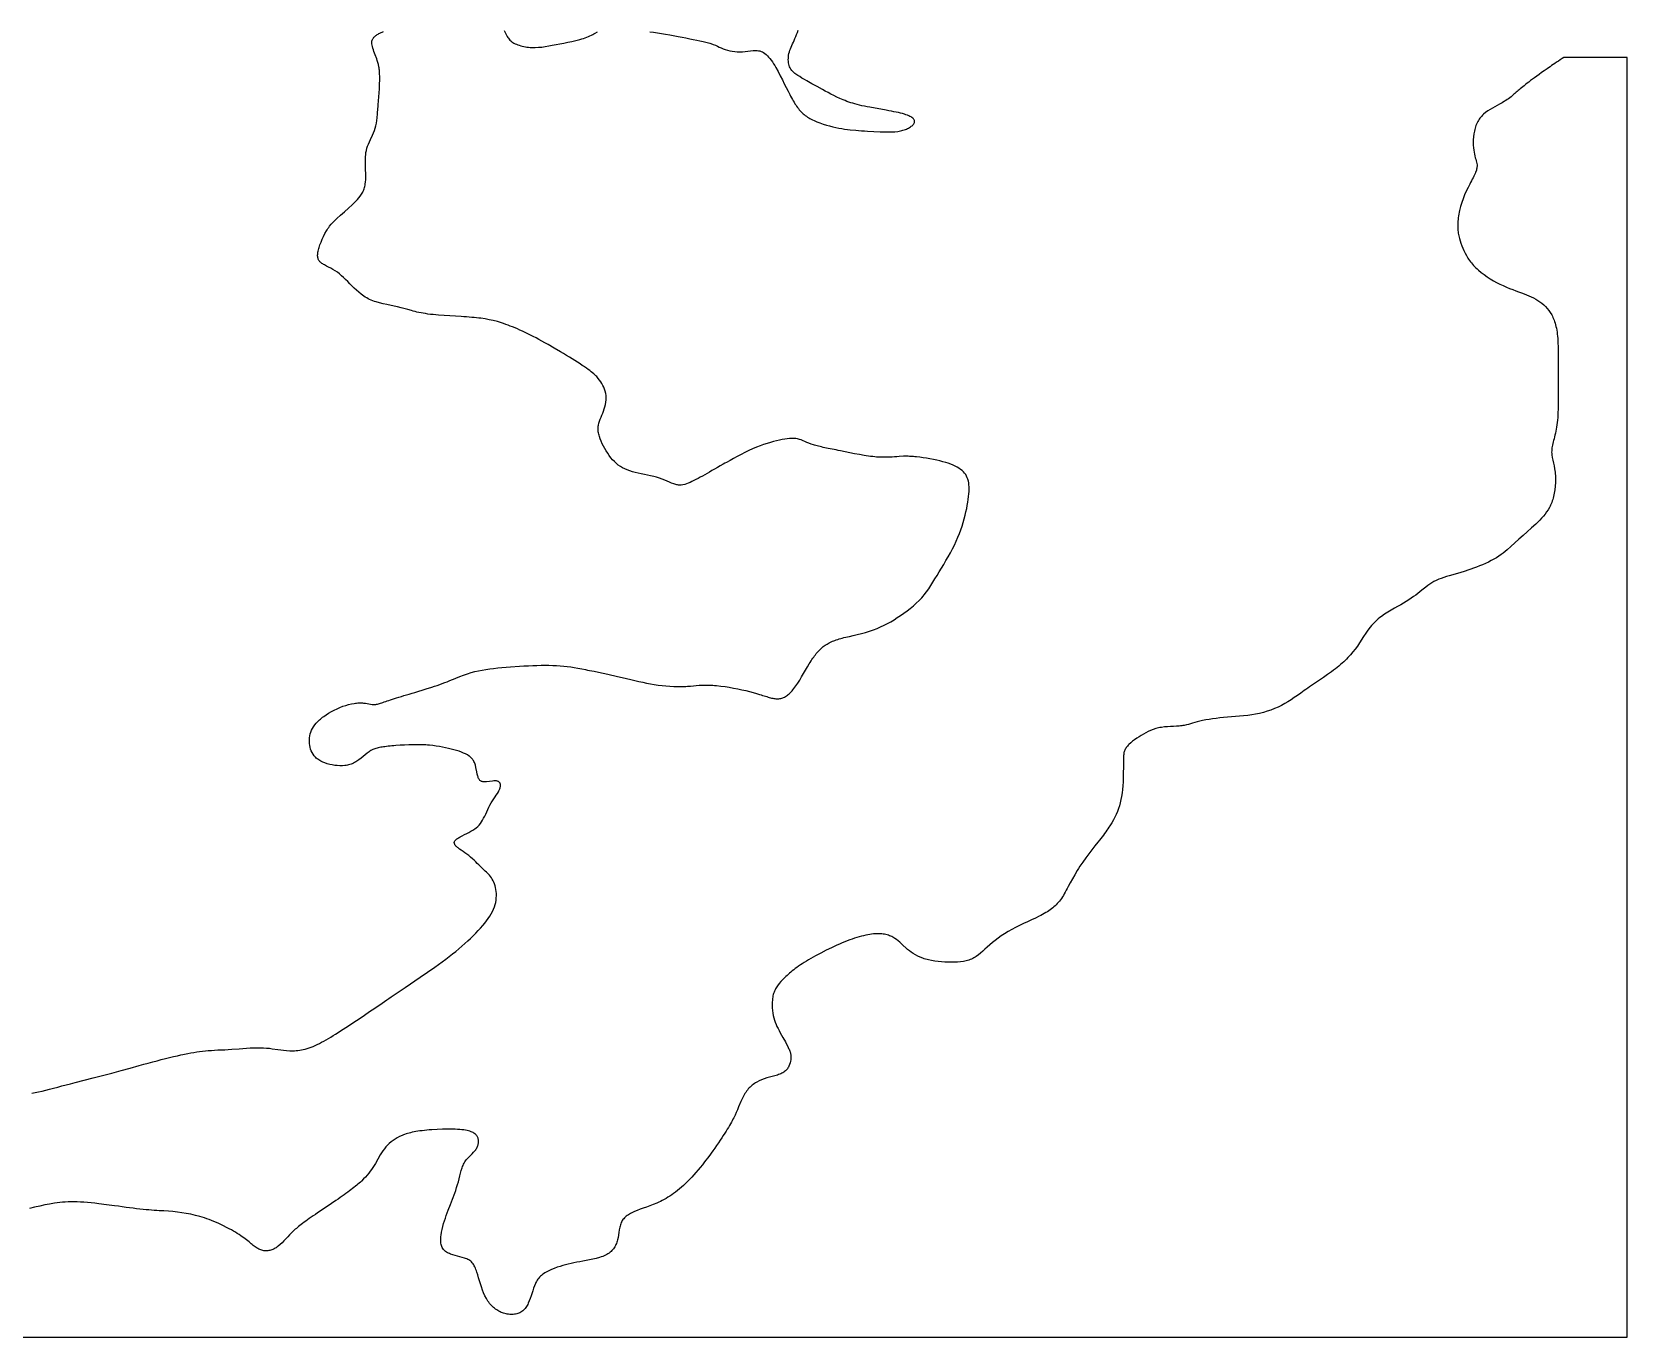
# Model space of a CAD drawing. Header units: millimetres. Extents: x -4884 to 7862, y -955 to 9716.
# Drawn here: x 1489 to 7862, y -955 to 4260 of the extents above; entities that cross this region are included whole.
import ezdxf

# ---------------------------------------------------------------- set-up
doc = ezdxf.new("R2010")
doc.units = ezdxf.units.MM
doc.layers.add('164', color=7, linetype='Continuous')

msp = doc.modelspace()

# ---------------------------------------------------------------- linework, layer by layer
at = {"layer": '164', "elevation": 164}
for points in [[(1489, 19.5), (1502.5, 21.9), (1516.3, 24.8), (1530.6, 28.1), (1545.2, 31.8), (1560.4, 35.7), (1576.1, 39.8), (1592.4, 44.1), (1609.1, 48.5), (1626.3, 53), (1643.8, 57.5), (1661.7, 62.2), (1698, 71.6), (1734.7, 81), (1808.5, 100.1), (1845.5, 110), (1882.3, 120.1), (1918.6, 130.2), (1936.6, 135.1), (1954.4, 140), (1972, 144.8), (1989.4, 149.4), (2006.4, 153.8), (2023.2, 158), (2039.4, 161.9), (2055.2, 165.7), (2070.5, 169.2), (2085, 172.4), (2092.1, 174), (2098.9, 175.4), (2105.5, 176.8), (2112, 178.1), (2124.4, 180.5), (2136.4, 182.7), (2148, 184.6), (2159.4, 186.2), (2170.8, 187.7), (2182.4, 188.9), (2194.3, 189.9), (2206.7, 190.8), (2219.5, 191.5), (2232.6, 192.2), (2246.2, 192.8), (2260, 193.5), (2274.1, 194.2), (2288.5, 195), (2317.8, 197.1), (2347.1, 199.3), (2361.5, 200.3), (2375.6, 201), (2389.2, 201.4), (2402.4, 201.5), (2414.9, 201), (2426.9, 200.1), (2438.5, 198.9), (2449.8, 197.5), (2472.1, 194.2), (2483.4, 192.7), (2495, 191.2), (2506.9, 190.1), (2519.3, 189.3), (2525.6, 189.2), (2532.1, 189.2), (2538.7, 189.4), (2545.4, 189.8), (2552.3, 190.5), (2559.3, 191.4), (2566.4, 192.6), (2573.7, 194.1), (2581.2, 195.9), (2588.8, 198.1), (2596.6, 200.6), (2604.5, 203.5), (2612.7, 206.8), (2621, 210.4), (2629.4, 214.3), (2638.1, 218.6), (2646.8, 223.1), (2655.8, 228), (2664.9, 233.1), (2674.2, 238.5), (2683.6, 244.1), (2693.2, 249.9), (2702.9, 256), (2712.8, 262.2), (2722.9, 268.6), (2733.1, 275.2), (2753.8, 288.8), (2775, 302.8), (2796.3, 317.1), (2817.6, 331.4), (2838.6, 345.7), (2859.1, 359.7), (2869.1, 366.5), (2878.9, 373.2), (2888.5, 379.7), (2897.8, 386.1), (2906.8, 392.3), (2915.7, 398.3), (2924.3, 404.2), (2932.7, 409.9), (2949.1, 421), (2964.8, 431.7), (2980.2, 442.1), (3040.3, 482.8), (3070.3, 503.2), (3099.8, 523.8), (3114.4, 534.1), (3128.6, 544.5), (3142.6, 554.9), (3156.3, 565.3), (3169.6, 575.8), (3182.6, 586.3), (3195.3, 596.7), (3207.6, 607.2), (3219.5, 617.6), (3231.1, 628), (3242.2, 638.3), (3252.9, 648.6), (3263.1, 658.9), (3272.8, 669), (3282, 679), (3290.6, 689), (3298.7, 698.8), (3306.1, 708.4), (3312.9, 718), (3319.1, 727.4), (3324.7, 736.7), (3329.5, 745.9), (3333.8, 755), (3337.3, 764.1), (3340.2, 773.1), (3342.4, 782.1), (3343.9, 791), (3344.8, 799.8), (3345.2, 808.4), (3345, 816.9), (3344.4, 825.2), (3343.3, 833.2), (3341.7, 840.9), (3339.8, 848.4), (3337.5, 855.5), (3334.9, 862.3), (3332, 868.7), (3328.8, 874.7), (3325.4, 880.3), (3321.8, 885.5), (3318, 890.2), (3314, 894.6), (3309.8, 898.8), (3305.4, 902.9), (3300.8, 907), (3296, 911.2), (3291, 915.8), (3285.8, 920.7), (3280.4, 926.1), (3274.7, 931.9), (3268.8, 937.9), (3262.6, 944.1), (3256.1, 950.4), (3249.3, 956.6), (3242.3, 962.8), (3234.9, 968.7), (3227.3, 974.4), (3219.7, 979.8), (3212.1, 985), (3205, 990), (3198.3, 994.8), (3192.2, 999.4), (3189.5, 1001.6), (3187, 1003.8), (3184.8, 1005.9), (3182.8, 1008), (3181.1, 1010), (3179.7, 1012.1), (3178.5, 1014.1), (3177.7, 1016), (3177.2, 1018), (3177, 1019.9), (3177.1, 1021.9), (3177.5, 1023.8), (3178.3, 1025.7), (3179.4, 1027.7), (3180.8, 1029.6), (3182.7, 1031.6), (3184.9, 1033.6), (3187.4, 1035.6), (3190.4, 1037.6), (3193.6, 1039.7), (3197.1, 1041.8), (3200.9, 1043.9), (3209, 1048.2), (3217.7, 1052.6), (3226.5, 1057), (3235.3, 1061.5), (3243.7, 1066), (3251.4, 1070.6), (3258.5, 1075.3), (3264.9, 1080.2), (3270.7, 1085.3), (3276.1, 1090.8), (3281, 1096.7), (3285.7, 1103.2), (3290, 1110.3), (3294.3, 1118), (3298.4, 1126.3), (3302.4, 1134.9), (3306.5, 1143.8), (3315, 1161.9), (3319.5, 1170.8), (3324.4, 1179.4), (3329.5, 1187.7), (3334.6, 1195.6), (3339.8, 1203.1), (3344.7, 1210.4), (3349.2, 1217.3), (3353.2, 1223.9), (3355, 1227.1), (3356.6, 1230.2), (3357.9, 1233.2), (3359.1, 1236.2), (3360, 1239.1), (3360.7, 1241.8), (3361.2, 1244.5), (3361.5, 1247.1), (3361.6, 1249.5), (3361.5, 1251.9), (3361.2, 1254), (3360.7, 1256.1), (3360, 1258), (3359.1, 1259.7), (3358, 1261.2), (3356.7, 1262.6), (3355.3, 1263.8), (3353.6, 1264.8), (3351.8, 1265.6), (3349.8, 1266.2), (3347.7, 1266.7), (3345.4, 1267), (3340.5, 1267.2), (3335.1, 1267), (3329.5, 1266.4), (3317.5, 1264.8), (3305.3, 1263.4), (3299.5, 1263.1), (3293.8, 1263.4), (3291.1, 1263.8), (3288.5, 1264.4), (3286.1, 1265.3), (3283.7, 1266.4), (3281.5, 1267.8), (3279.4, 1269.5), (3277.5, 1271.5), (3275.8, 1273.9), (3274.3, 1276.6), (3272.9, 1279.7), (3271.7, 1283.2), (3270.6, 1286.8), (3269.6, 1290.8), (3268.7, 1294.9), (3267.1, 1303.5), (3263.6, 1321.3), (3261.5, 1329.9), (3260.3, 1334), (3258.9, 1337.8), (3257.3, 1341.5), (3255.6, 1345), (3253.7, 1348.2), (3251.6, 1351.3), (3249.4, 1354.2), (3247, 1357), (3244.5, 1359.6), (3241.8, 1362.1), (3238.9, 1364.5), (3235.8, 1366.7), (3229.2, 1371), (3221.8, 1374.9), (3213.8, 1378.6), (3205.2, 1382.2), (3195.9, 1385.5), (3186.1, 1388.7), (3175.7, 1391.8), (3164.9, 1394.6), (3153.6, 1397.4), (3142, 1399.9), (3130.1, 1402.3), (3117.7, 1404.6), (3104.8, 1406.6), (3091.4, 1408.3), (3077.4, 1409.8), (3070.1, 1410.4), (3062.6, 1410.9), (3055, 1411.3), (3047.1, 1411.6), (3039, 1411.8), (3030.7, 1412), (3013.6, 1411.9), (2996, 1411.4), (2978.3, 1410.7), (2960.8, 1409.7), (2943.9, 1408.4), (2935.8, 1407.8), (2927.9, 1407.1), (2920.3, 1406.3), (2913.1, 1405.6), (2906.3, 1404.8), (2899.9, 1404), (2893.9, 1403.2), (2888.2, 1402.4), (2882.9, 1401.5), (2877.8, 1400.5), (2873, 1399.4), (2868.4, 1398.2), (2864, 1396.9), (2859.8, 1395.5), (2851.7, 1392.2), (2844, 1388.3), (2840.2, 1386), (2836.4, 1383.5), (2828.7, 1377.9), (2820.9, 1371.6), (2812.9, 1365), (2804.6, 1358.3), (2796.2, 1351.8), (2787.5, 1345.7), (2783.1, 1342.9), (2778.6, 1340.3), (2773.9, 1337.9), (2769.3, 1335.8), (2764.5, 1334), (2759.7, 1332.4), (2754.8, 1331.1), (2749.9, 1330), (2744.9, 1329.1), (2739.9, 1328.4), (2729.7, 1327.7), (2719.5, 1327.6), (2709.3, 1328.3), (2699.1, 1329.5), (2689, 1331.1), (2679.1, 1333.3), (2669.5, 1335.9), (2660.3, 1339), (2651.5, 1342.6), (2643.2, 1346.6), (2639.3, 1348.8), (2635.6, 1351.2), (2632.1, 1353.6), (2628.7, 1356.1), (2625.6, 1358.8), (2622.6, 1361.6), (2619.8, 1364.5), (2617.3, 1367.5), (2612.6, 1373.7), (2608.7, 1380.3), (2605.4, 1387.2), (2602.8, 1394.3), (2600.8, 1401.6), (2599.3, 1409.1), (2598.3, 1416.7), (2597.9, 1424.4), (2598.1, 1432.1), (2598.8, 1439.8), (2600, 1447.5), (2601.8, 1455.1), (2604.1, 1462.5), (2607, 1469.8), (2610.4, 1476.9), (2614.6, 1483.9), (2619.3, 1490.8), (2624.9, 1497.6), (2627.9, 1501), (2631.2, 1504.4), (2634.6, 1507.8), (2638.3, 1511.2), (2642.2, 1514.6), (2646.3, 1518), (2650.6, 1521.4), (2655.2, 1524.7), (2664.8, 1531.5), (2675, 1538), (2685.8, 1544.3), (2697, 1550.3), (2708.4, 1555.9), (2720, 1560.9), (2731.6, 1565.4), (2743.2, 1569.2), (2754.6, 1572.5), (2765.8, 1575.1), (2776.6, 1577), (2781.8, 1577.8), (2786.9, 1578.3), (2791.8, 1578.8), (2796.6, 1579), (2801.3, 1579.1), (2805.7, 1579.1), (2810, 1578.8), (2814.1, 1578.5), (2821.8, 1577.4), (2829.1, 1576.1), (2836, 1574.8), (2842.7, 1573.6), (2849.3, 1572.8), (2856, 1572.5), (2859.4, 1572.7), (2862.9, 1573), (2866.5, 1573.5), (2870.2, 1574.3), (2874.1, 1575.3), (2878.2, 1576.4), (2882.6, 1577.7), (2887.2, 1579.2), (2892.1, 1580.9), (2897.3, 1582.7), (2903, 1584.7), (2909, 1586.8), (2915.5, 1589.1), (2922.5, 1591.5), (2930, 1594), (2938, 1596.6), (2946.6, 1599.3), (2955.8, 1602.1), (2965.5, 1605.1), (2975.6, 1608.1), (2986.1, 1611.2), (2996.9, 1614.3), (3008, 1617.6), (3019.3, 1620.9), (3065.1, 1634.7), (3087.5, 1641.8), (3098.3, 1645.4), (3108.9, 1649), (3119.1, 1652.7), (3129, 1656.3), (3138.6, 1659.9), (3147.9, 1663.5), (3156.9, 1667.1), (3165.7, 1670.6), (3174.2, 1674), (3182.5, 1677.4), (3198.7, 1683.8), (3214.2, 1689.8), (3229.3, 1695.1), (3244.2, 1699.9), (3258.9, 1703.9), (3273.6, 1707.3), (3288.3, 1710.3), (3303.3, 1712.8), (3318.5, 1714.9), (3334.2, 1716.8), (3350.3, 1718.6), (3367, 1720.2), (3384.2, 1721.7), (3401.8, 1723.2), (3437.4, 1725.7), (3455.3, 1726.8), (3472.9, 1727.7), (3490.2, 1728.5), (3507.1, 1729), (3523.6, 1729.4), (3539.6, 1729.5), (3555.3, 1729.4), (3570.6, 1729), (3585.5, 1728.4), (3600.1, 1727.4), (3614.4, 1726.1), (3628.4, 1724.5), (3642.4, 1722.6), (3656.5, 1720.4), (3671, 1717.9), (3685.9, 1715.1), (3701.4, 1712.1), (3709.5, 1710.4), (3717.8, 1708.7), (3726.4, 1707), (3735.2, 1705.2), (3753.3, 1701.4), (3772, 1697.4), (3791, 1693.3), (3828.8, 1684.9), (3847.3, 1680.7), (3865, 1676.6), (3882, 1672.5), (3898.3, 1668.5), (3914.2, 1664.8), (3929.7, 1661.2), (3945, 1657.9), (3960.3, 1654.9), (3975.6, 1652.2), (3991.2, 1649.9), (4006.9, 1648), (4022.7, 1646.5), (4038.3, 1645.4), (4053.7, 1644.7), (4068.5, 1644.3), (4075.7, 1644.3), (4082.8, 1644.4), (4089.6, 1644.5), (4096.2, 1644.8), (4102.6, 1645.1), (4108.8, 1645.5), (4120.7, 1646.4), (4132.2, 1647.5), (4143.7, 1648.6), (4155.4, 1649.5), (4167.5, 1650.2), (4173.8, 1650.4), (4180.4, 1650.4), (4187.2, 1650.4), (4194.3, 1650.2), (4201.7, 1649.9), (4209.3, 1649.4), (4217.1, 1648.8), (4225.1, 1648.1), (4241.6, 1646.3), (4258.5, 1644.1), (4275.6, 1641.5), (4292.6, 1638.5), (4309.3, 1635.3), (4325.5, 1631.7), (4341.1, 1628), (4356.1, 1624.1), (4370.4, 1620.2), (4383.9, 1616.3), (4396.8, 1612.5), (4402.9, 1610.7), (4408.8, 1608.9), (4414.6, 1607.1), (4420.1, 1605.5), (4425.4, 1603.9), (4430.5, 1602.3), (4435.5, 1600.9), (4440.2, 1599.7), (4444.9, 1598.5), (4449.3, 1597.5), (4453.7, 1596.7), (4457.9, 1596), (4462.1, 1595.5), (4466.1, 1595.3), (4470.1, 1595.2), (4473.9, 1595.4), (4477.8, 1595.9), (4481.6, 1596.6), (4485.4, 1597.5), (4489.1, 1598.8), (4492.8, 1600.4), (4496.6, 1602.2), (4500.3, 1604.4), (4504, 1606.8), (4507.7, 1609.5), (4511.4, 1612.5), (4515.1, 1615.8), (4518.8, 1619.4), (4522.6, 1623.3), (4526.3, 1627.4), (4530.1, 1631.8), (4533.8, 1636.5), (4537.6, 1641.5), (4541.4, 1646.8), (4545.3, 1652.4), (4549.1, 1658.2), (4556.9, 1670.4), (4564.6, 1683.2), (4580.1, 1709.6), (4587.7, 1722.5), (4595.1, 1734.9), (4598.8, 1740.8), (4602.4, 1746.5), (4606, 1752), (4609.5, 1757.1), (4613, 1762.1), (4616.4, 1766.8), (4619.8, 1771.4), (4623.3, 1775.7), (4630.1, 1783.7), (4637, 1791), (4643.9, 1797.6), (4651.1, 1803.7), (4658.5, 1809.2), (4666.2, 1814.2), (4674.4, 1818.8), (4683.2, 1823.1), (4687.8, 1825.1), (4692.7, 1827), (4697.8, 1828.9), (4703.1, 1830.8), (4708.6, 1832.6), (4714.5, 1834.4), (4720.6, 1836.1), (4727, 1837.9), (4733.7, 1839.6), (4740.7, 1841.3), (4748, 1843.1), (4755.5, 1844.8), (4771, 1848.4), (4787, 1852.2), (4803.3, 1856.2), (4819.6, 1860.6), (4835.6, 1865.3), (4843.4, 1867.8), (4851.1, 1870.5), (4866, 1876.2), (4880.3, 1882.3), (4894.1, 1888.9), (4907.6, 1896), (4920.8, 1903.5), (4933.9, 1911.4), (4946.9, 1919.7), (4959.9, 1928.4), (4973, 1937.4), (4985.9, 1946.8), (4998.6, 1956.6), (5010.9, 1966.7), (5022.8, 1977.2), (5034, 1988), (5039.4, 1993.6), (5044.6, 1999.2), (5049.7, 2005), (5054.5, 2010.8), (5063.7, 2022.7), (5072.4, 2035), (5080.8, 2047.7), (5089, 2060.8), (5097.2, 2074.3), (5105.5, 2088.2), (5114.1, 2102.5), (5123, 2117.1), (5132.1, 2132.1), (5141.2, 2147.4), (5150.2, 2162.8), (5159, 2178.3), (5167.4, 2193.9), (5175.3, 2209.5), (5182.6, 2225.1), (5189.3, 2240.5), (5195.4, 2255.7), (5200.9, 2270.8), (5205.9, 2285.7), (5210.4, 2300.3), (5214.5, 2314.6), (5218.1, 2328.6), (5221.3, 2342.2), (5224.1, 2355.4), (5226.5, 2368.2), (5228.6, 2380.4), (5230.3, 2392.2), (5231.7, 2403.4), (5232.7, 2414), (5233.4, 2423.9), (5233.7, 2433.3), (5233.6, 2442), (5233.2, 2450.2), (5232.3, 2458), (5230.9, 2465.3), (5229, 2472.2), (5226.6, 2478.7), (5223.6, 2485), (5220, 2491), (5215.9, 2496.7), (5211.1, 2502.1), (5205.7, 2507.2), (5199.7, 2512.1), (5193.1, 2516.7), (5185.9, 2521.1), (5178.1, 2525.2), (5169.6, 2529.1), (5160.5, 2532.7), (5150.7, 2536.2), (5140.2, 2539.5), (5129, 2542.7), (5117, 2545.7), (5104.3, 2548.6), (5091, 2551.3), (5077.3, 2553.9), (5063.5, 2556.3), (5049.7, 2558.5), (5036.3, 2560.3), (5023.5, 2561.8), (5017.4, 2562.5), (5011.5, 2563), (5005.9, 2563.4), (5000.5, 2563.8), (4995.3, 2564), (4990.3, 2564.2), (4980.8, 2564.3), (4971.7, 2564.2), (4954, 2563.4), (4945, 2562.7), (4935.7, 2562.1), (4925.8, 2561.4), (4915.2, 2560.8), (4909.6, 2560.6), (4903.9, 2560.4), (4897.9, 2560.3), (4891.7, 2560.3), (4885.2, 2560.4), (4878.5, 2560.6), (4871.5, 2561), (4864.2, 2561.4), (4856.6, 2562.1), (4848.7, 2562.8), (4840.4, 2563.8), (4831.9, 2564.9), (4823.1, 2566.2), (4814, 2567.7), (4795.4, 2570.9), (4776.3, 2574.4), (4757.2, 2578.2), (4738.3, 2582), (4719.9, 2585.8), (4711.1, 2587.6), (4702.6, 2589.4), (4694.3, 2591.1), (4686.3, 2592.7), (4678.7, 2594.2), (4671.3, 2595.7), (4664.2, 2597.2), (4657.4, 2598.6), (4650.8, 2600), (4644.5, 2601.4), (4638.4, 2602.8), (4632.6, 2604.2), (4627, 2605.6), (4621.6, 2607), (4616.4, 2608.5), (4611.5, 2610), (4602.1, 2613.1), (4593.5, 2616.5), (4585.4, 2620), (4577.8, 2623.3), (4570.4, 2626.6), (4563.2, 2629.5), (4556, 2632), (4548.7, 2634), (4541.1, 2635.3), (4533.2, 2635.9), (4524.9, 2636), (4516.2, 2635.5), (4507, 2634.5), (4497.3, 2633), (4487, 2631.1), (4476.1, 2628.9), (4464.6, 2626.3), (4452.4, 2623.3), (4439.7, 2619.9), (4426.5, 2616), (4412.7, 2611.5), (4398.5, 2606.5), (4383.9, 2600.7), (4368.9, 2594.3), (4353.7, 2587.3), (4338.3, 2579.8), (4322.9, 2571.9), (4307.7, 2563.8), (4292.8, 2555.7), (4278.5, 2547.8), (4264.7, 2540), (4258.1, 2536.3), (4251.7, 2532.7), (4239.5, 2525.8), (4227.9, 2519.3), (4216.9, 2513.1), (4206.4, 2507.1), (4196.3, 2501.4), (4186.7, 2496), (4177.3, 2490.7), (4168.2, 2485.5), (4159.4, 2480.6), (4150.8, 2475.8), (4142.5, 2471.4), (4134.4, 2467.2), (4126.6, 2463.3), (4119, 2459.8), (4111.7, 2456.7), (4104.6, 2454), (4097.6, 2451.8), (4090.6, 2450.2), (4083.6, 2449.3), (4076.5, 2449.1), (4072.9, 2449.3), (4069.2, 2449.7), (4065.4, 2450.4), (4061.6, 2451.2), (4057.7, 2452.3), (4053.6, 2453.6), (4045.3, 2456.7), (4036.5, 2460.4), (4027.3, 2464.5), (4017.6, 2468.8), (4007.4, 2473), (3996.7, 2477.1), (3985.4, 2480.7), (3973.6, 2483.9), (3961.4, 2486.8), (3936.5, 2491.8), (3924.1, 2494.3), (3912, 2496.8), (3900.2, 2499.5), (3889, 2502.5), (3878.3, 2505.8), (3868.1, 2509.6), (3858.5, 2513.8), (3849.3, 2518.4), (3840.6, 2523.7), (3832.3, 2529.4), (3824.4, 2535.8), (3816.8, 2542.9), (3809.6, 2550.5), (3802.8, 2558.6), (3796.3, 2567.2), (3790.1, 2576.1), (3784.2, 2585.4), (3778.6, 2594.9), (3773.3, 2604.6), (3768.4, 2614.4), (3763.9, 2624.3), (3759.9, 2634.1), (3756.6, 2643.8), (3755.2, 2648.6), (3754, 2653.3), (3753, 2658), (3752.3, 2662.6), (3751.7, 2667.2), (3751.5, 2671.6), (3751.4, 2675.9), (3751.7, 2680.2), (3752.1, 2684.4), (3752.8, 2688.5), (3754.7, 2696.5), (3757.2, 2704.4), (3760.1, 2712.3), (3763.4, 2720.2), (3766.7, 2728.2), (3770.1, 2736.4), (3773.3, 2744.9), (3776.2, 2753.7), (3778.8, 2762.5), (3781, 2771.5), (3782.7, 2780.5), (3783.7, 2789.4), (3784, 2798.3), (3783.9, 2802.7), (3783.5, 2807), (3782.3, 2815.6), (3780.3, 2823.9), (3777.7, 2832), (3774.5, 2839.9), (3770.8, 2847.5), (3766.8, 2854.9), (3762.3, 2862), (3757.6, 2868.8), (3752.3, 2875.6), (3749.3, 2879), (3746, 2882.5), (3742.4, 2886.1), (3738.5, 2889.8), (3734.1, 2893.6), (3729.3, 2897.7), (3724, 2901.9), (3718.1, 2906.4), (3711.7, 2911.2), (3704.6, 2916.3), (3696.9, 2921.6), (3692.7, 2924.5), (3688.4, 2927.4), (3679.2, 2933.5), (3669.5, 2939.8), (3659.1, 2946.5), (3648.2, 2953.3), (3637, 2960.4), (3625.3, 2967.5), (3613.4, 2974.8), (3601.2, 2982), (3576.4, 2996.6), (3551.5, 3010.9), (3539.2, 3017.8), (3527.1, 3024.4), (3515.1, 3030.9), (3503.5, 3037.1), (3492.1, 3043), (3481, 3048.6), (3470.2, 3054), (3459.6, 3059.1), (3449.2, 3064), (3439.1, 3068.6), (3429.2, 3073), (3419.6, 3077.1), (3410.1, 3081), (3400.8, 3084.7), (3391.8, 3088.2), (3382.9, 3091.4), (3374.2, 3094.4), (3365.6, 3097.2), (3357.3, 3099.8), (3349, 3102.2), (3332.7, 3106.4), (3316.5, 3110), (3300.1, 3113), (3283.2, 3115.5), (3274.4, 3116.6), (3265.4, 3117.6), (3256.1, 3118.5), (3246.6, 3119.4), (3236.6, 3120.2), (3226.3, 3120.9), (3215.7, 3121.6), (3204.8, 3122.3), (3182.2, 3123.7), (3136.2, 3126.5), (3113.6, 3128.3), (3102.6, 3129.2), (3091.9, 3130.3), (3081.5, 3131.4), (3071.5, 3132.7), (3061.9, 3134.1), (3052.8, 3135.6), (3044.1, 3137.2), (3035.8, 3138.9), (3027.8, 3140.7), (3020.1, 3142.5), (3012.7, 3144.4), (3005.4, 3146.4), (2991.5, 3150.3), (2964.5, 3157.8), (2950.7, 3161.3), (2936.6, 3164.4), (2907.6, 3170.3), (2893, 3173.5), (2878.7, 3176.9), (2864.7, 3180.8), (2858, 3183), (2851.4, 3185.4), (2845, 3188), (2838.7, 3190.8), (2832.7, 3193.8), (2826.9, 3197), (2821.3, 3200.4), (2815.8, 3204), (2805.3, 3211.5), (2795.4, 3219.5), (2785.9, 3227.8), (2776.8, 3236.4), (2768.1, 3245), (2759.5, 3253.5), (2751.2, 3262), (2742.9, 3270.2), (2734.7, 3278.1), (2726.5, 3285.6), (2718.1, 3292.7), (2709.7, 3299.3), (2701, 3305.3), (2692.1, 3310.7), (2683.3, 3315.6), (2674.5, 3320.1), (2666.2, 3324.4), (2658.4, 3328.6), (2654.7, 3330.7), (2651.3, 3332.8), (2648.1, 3334.9), (2645.2, 3337.1), (2642.5, 3339.4), (2640.1, 3341.7), (2638.1, 3344.2), (2636.3, 3346.7), (2634.7, 3349.4), (2633.5, 3352.1), (2632.5, 3355), (2631.8, 3358.1), (2631.3, 3361.3), (2631.1, 3364.7), (2631.1, 3368.2), (2631.3, 3372), (2631.7, 3375.9), (2632.4, 3380), (2633.3, 3384.4), (2634.3, 3388.9), (2635.6, 3393.8), (2637, 3398.8), (2638.6, 3404), (2640.4, 3409.3), (2644.5, 3420.3), (2649.1, 3431.6), (2654.2, 3442.8), (2659.8, 3453.9), (2665.8, 3464.4), (2668.9, 3469.4), (2672.1, 3474.3), (2675.4, 3478.9), (2678.7, 3483.3), (2685.6, 3491.6), (2692.7, 3499.4), (2699.9, 3506.7), (2707.4, 3513.7), (2722.7, 3527.3), (2738.3, 3541), (2753.8, 3555), (2768.8, 3569), (2776, 3576.1), (2783, 3583), (2789.6, 3589.9), (2795.8, 3596.9), (2801.5, 3604.1), (2806.7, 3611.6), (2809.1, 3615.6), (2811.3, 3619.6), (2813.3, 3623.9), (2815.2, 3628.2), (2816.8, 3632.8), (2818.3, 3637.6), (2819.5, 3642.6), (2820.6, 3647.8), (2821.4, 3653.3), (2822.1, 3658.9), (2822.9, 3670.6), (2823.2, 3682.7), (2823.1, 3695), (2822.7, 3707.2), (2822.3, 3719.1), (2821.9, 3730.5), (2821.8, 3735.9), (2821.7, 3741.2), (2821.8, 3751.1), (2822.1, 3760.5), (2822.9, 3769.4), (2824.1, 3778), (2825.7, 3786.4), (2827.9, 3794.7), (2830.8, 3803.1), (2834.2, 3811.7), (2838.1, 3820.4), (2842.2, 3829.3), (2850.8, 3847.4), (2854.8, 3856.7), (2858.4, 3866), (2861.4, 3875.5), (2863.9, 3885), (2865.8, 3894.9), (2867.4, 3905.2), (2868.7, 3916.1), (2869.2, 3921.8), (2869.8, 3927.8), (2870.3, 3933.9), (2870.8, 3940.3), (2871.3, 3946.9), (2871.8, 3953.8), (2872.4, 3961.1), (2873, 3968.5), (2874.2, 3984.1), (2875.5, 4000.2), (2876.6, 4016.6), (2877.6, 4032.8), (2878.4, 4048.6), (2878.7, 4056.2), (2878.9, 4063.5), (2879, 4070.6), (2879, 4077.3), (2878.9, 4083.7), (2878.7, 4089.8), (2878.4, 4095.5), (2878, 4101), (2877.5, 4106.3), (2876.9, 4111.2), (2876.2, 4116), (2875.5, 4120.6), (2873.7, 4129.3), (2871.7, 4137.4), (2869.4, 4145.2), (2866.9, 4152.8), (2861.5, 4167.6), (2858.7, 4174.8), (2856.1, 4181.7), (2853.7, 4188.4), (2851.5, 4194.8), (2849.8, 4201), (2848.5, 4206.8), (2847.7, 4212.3), (2847.6, 4217.5), (2848.1, 4222.5), (2849.3, 4227.3), (2850.3, 4229.6), (2851.4, 4231.9), (2852.7, 4234.1), (2854.3, 4236.3), (2856.1, 4238.5), (2858.2, 4240.7), (2860.5, 4242.8), (2863.1, 4244.9), (2865.9, 4246.9), (2869, 4249), (2872.4, 4251), (2876.1, 4253), (2880.1, 4255), (2884.5, 4257), (2889.1, 4259), (2894.1, 4261)], [(3376.1, 4266), (3380, 4257.7), (3383.9, 4249.6), (3388.1, 4241.7), (3390.5, 4237.9), (3393.1, 4234.2), (3395.9, 4230.6), (3399.1, 4227.2), (3402.6, 4223.9), (3406.5, 4220.8), (3410.7, 4217.9), (3415.3, 4215.2), (3420.2, 4212.7), (3425.4, 4210.3), (3430.8, 4208.2), (3436.5, 4206.2), (3442.4, 4204.5), (3448.4, 4202.9), (3454.6, 4201.5), (3461, 4200.3), (3467.4, 4199.4), (3473.9, 4198.6), (3480.5, 4198), (3487.1, 4197.7), (3500.3, 4197.6), (3513.5, 4198.2), (3526.8, 4199.5), (3540.4, 4201.3), (3554.3, 4203.6), (3568.6, 4206.3), (3583.4, 4209.1), (3598.8, 4212.2), (3614.7, 4215.3), (3630.9, 4218.5), (3647.2, 4222), (3663.2, 4225.7), (3678.6, 4229.7), (3686.1, 4231.8), (3693.3, 4234), (3700.2, 4236.3), (3706.8, 4238.7), (3713.1, 4241.3), (3719, 4243.9), (3724.6, 4246.6), (3729.8, 4249.4), (3734.9, 4252.2), (3739.7, 4255), (3748.9, 4260.5)], [(3958.4, 4260.5), (3973.4, 4258.5), (3988.9, 4256.3), (4004.9, 4253.7), (4021.3, 4250.8), (4037.8, 4247.8), (4070.8, 4241.5), (4086.9, 4238.5), (4102.5, 4235.5), (4117.5, 4232.7), (4131.9, 4230), (4145.6, 4227.3), (4158.5, 4224.7), (4170.8, 4222), (4176.6, 4220.6), (4182.2, 4219.2), (4187.6, 4217.8), (4192.8, 4216.3), (4197.8, 4214.7), (4202.5, 4213.1), (4211.5, 4209.7), (4219.9, 4206.2), (4227.9, 4202.6), (4235.6, 4199), (4243.4, 4195.6), (4251.3, 4192.3), (4259.5, 4189.3), (4268.3, 4186.7), (4277.6, 4184.4), (4287.3, 4182.6), (4297.4, 4181.2), (4307.7, 4180.4), (4318.3, 4180.1), (4328.9, 4180.3), (4339.6, 4181.3), (4350.2, 4182.7), (4360.8, 4184.2), (4371.4, 4185.4), (4376.6, 4185.7), (4381.9, 4185.7), (4387.1, 4185.4), (4392.3, 4184.8), (4397.4, 4183.7), (4402.6, 4182.1), (4407.7, 4179.9), (4412.8, 4177.1), (4417.9, 4173.7), (4422.9, 4169.5), (4427.9, 4164.7), (4432.9, 4159.3), (4437.8, 4153.3), (4442.7, 4146.8), (4447.6, 4140), (4452.3, 4132.7), (4457, 4125.1), (4461.7, 4117.3), (4470.7, 4101.1), (4479.4, 4084.6), (4487.7, 4068.2), (4495.5, 4052.4), (4503, 4037.3), (4510.3, 4022.9), (4517.3, 4009.3), (4520.7, 4002.7), (4524.1, 3996.4), (4527.5, 3990.3), (4530.9, 3984.3), (4534.3, 3978.6), (4537.7, 3973.1), (4541.2, 3967.9), (4544.6, 3962.8), (4548.2, 3958), (4551.7, 3953.4), (4555.4, 3949), (4559.1, 3944.7), (4562.9, 3940.7), (4566.8, 3936.8), (4570.8, 3933.1), (4574.9, 3929.6), (4579.2, 3926.2), (4583.7, 3923), (4588.3, 3919.8), (4593, 3916.8), (4598, 3913.9), (4603.1, 3911.1), (4608.5, 3908.4), (4614.1, 3905.7), (4625.7, 3900.7), (4638, 3896), (4650.7, 3891.7), (4663.5, 3887.7), (4676.4, 3884.1), (4689.2, 3880.9), (4701.6, 3878.1), (4713.6, 3875.6), (4725.2, 3873.5), (4736.4, 3871.8), (4747.5, 3870.2), (4758.6, 3868.9), (4780.8, 3866.7), (4792.3, 3865.7), (4804.1, 3864.8), (4816.1, 3863.9), (4828.3, 3863.1), (4853.1, 3861.6), (4877.9, 3860.6), (4890.2, 3860.2), (4902.4, 3860), (4914.4, 3860), (4926.1, 3860.4), (4937.5, 3861.1), (4948.6, 3862.4), (4959.2, 3864.2), (4964.3, 3865.4), (4969.4, 3866.7), (4974.3, 3868.2), (4979, 3869.9), (4983.6, 3871.7), (4987.9, 3873.7), (4992.1, 3875.8), (4995.9, 3878), (4999.6, 3880.3), (5002.9, 3882.7), (5005.8, 3885.1), (5008.5, 3887.6), (5010.7, 3890.1), (5012.6, 3892.7), (5014.1, 3895.3), (5015.1, 3897.9), (5015.6, 3900.5), (5015.7, 3903), (5015.3, 3905.6), (5014.3, 3908), (5012.9, 3910.5), (5010.9, 3912.9), (5008.4, 3915.3), (5005.3, 3917.7), (5001.7, 3920), (4997.5, 3922.3), (4992.8, 3924.6), (4987.5, 3926.8), (4981.5, 3929), (4975, 3931.1), (4967.9, 3933.2), (4960.2, 3935.2), (4951.8, 3937.2), (4942.9, 3939.2), (4933.5, 3941.1), (4923.6, 3943), (4913.3, 3944.9), (4902.8, 3946.8), (4881, 3950.6), (4858.9, 3954.5), (4837, 3958.5), (4826.3, 3960.5), (4815.8, 3962.7), (4805.6, 3964.9), (4795.9, 3967.2), (4786.6, 3969.5), (4777.6, 3971.9), (4769.1, 3974.5), (4760.9, 3977), (4753, 3979.6), (4745.5, 3982.3), (4738.2, 3985.1), (4731.2, 3987.9), (4724.4, 3990.7), (4717.9, 3993.5), (4705.3, 3999.4), (4693.3, 4005.3), (4681.6, 4011.2), (4670.3, 4017.2), (4659.2, 4023.2), (4648.2, 4029.2), (4626.9, 4041.2), (4606, 4052.9), (4585.4, 4064.4), (4575.5, 4070.1), (4566, 4075.6), (4557.1, 4081), (4548.8, 4086.3), (4545, 4088.9), (4541.4, 4091.4), (4538.1, 4093.9), (4535, 4096.4), (4532.1, 4098.9), (4529.5, 4101.3), (4527.2, 4103.8), (4525, 4106.2), (4521.3, 4111), (4518.4, 4115.8), (4516.1, 4120.8), (4514.4, 4125.9), (4513.1, 4131.2), (4512.2, 4136.8), (4511.6, 4142.6), (4511.3, 4148.7), (4511.5, 4154.9), (4511.9, 4161.2), (4512.8, 4167.5), (4514, 4173.9), (4515.6, 4180.1), (4517.6, 4186.3), (4520, 4192.5), (4522.6, 4198.7), (4525.4, 4205), (4528.5, 4211.5), (4531.6, 4218.3), (4534.8, 4225.5), (4538, 4233.1), (4541.2, 4241.1), (4544.4, 4249.4), (4547.7, 4258), (4551.1, 4266.7)], [(-4680.2, -954.9), (7862.5, -954.9), (7862.5, 4158), (7610, 4158), (7602.4, 4153), (7595.1, 4148.1), (7587.9, 4143.3), (7580.9, 4138.6), (7574.1, 4134), (7567.5, 4129.5), (7561, 4125.1), (7554.8, 4120.8), (7548.7, 4116.6), (7542.8, 4112.5), (7531.6, 4104.7), (7521, 4097.2), (7511, 4090.1), (7501.6, 4083.3), (7492.9, 4076.9), (7484.7, 4070.8), (7477, 4065), (7469.8, 4059.5), (7463.1, 4054.4), (7456.9, 4049.5), (7451, 4044.8), (7445.6, 4040.5), (7440.6, 4036.3), (7435.9, 4032.4), (7431.5, 4028.7), (7427.4, 4025.3), (7423.5, 4022), (7419.9, 4018.8), (7416.6, 4015.9), (7413.4, 4013.1), (7410.3, 4010.5), (7404.6, 4005.5), (7399.2, 4001), (7393.9, 3996.8), (7388.6, 3992.9), (7383.4, 3989.2), (7378.3, 3985.7), (7373.1, 3982.5), (7363, 3976.4), (7353, 3970.9), (7343.2, 3965.6), (7333.6, 3960.5), (7324.2, 3955.3), (7315, 3949.8), (7306, 3943.9), (7297.3, 3937.6), (7289.2, 3930.8), (7285.3, 3927.1), (7281.5, 3923.3), (7278, 3919.4), (7274.6, 3915.2), (7271.4, 3910.9), (7268.4, 3906.4), (7265.6, 3901.7), (7263, 3896.8), (7260.7, 3891.7), (7258.5, 3886.3), (7256.7, 3880.9), (7255, 3875.2), (7253.5, 3869.5), (7252.2, 3863.7), (7250.2, 3852), (7248.8, 3840.2), (7248.1, 3828.6), (7247.9, 3817.5), (7247.9, 3812.1), (7248.1, 3806.9), (7248.8, 3797.1), (7249.8, 3787.9), (7251.1, 3779.4), (7252.6, 3771.4), (7254.3, 3764.1), (7256, 3757.3), (7257.9, 3751), (7259.6, 3745.2), (7261.2, 3739.6), (7262.5, 3734.1), (7263.2, 3728.4), (7263.3, 3725.4), (7263.2, 3722.2), (7262.8, 3718.9), (7262.3, 3715.4), (7261.4, 3711.7), (7260.3, 3707.7), (7258.9, 3703.4), (7257.1, 3698.8), (7255, 3693.9), (7252.6, 3688.6), (7250, 3683.1), (7247.1, 3677.3), (7244, 3671.2), (7240.8, 3664.9), (7237.4, 3658.4), (7234, 3651.7), (7226.9, 3637.7), (7219.9, 3623.2), (7213.3, 3608.2), (7207.2, 3593), (7201.9, 3577.6), (7197.3, 3562.2), (7193.5, 3546.9), (7191.9, 3539.4), (7190.4, 3532), (7189.2, 3524.7), (7188.1, 3517.5), (7187.2, 3510.4), (7186.6, 3503.5), (7186.1, 3496.8), (7185.8, 3490.3), (7185.8, 3484), (7185.9, 3477.9), (7186.2, 3472), (7186.7, 3466.3), (7187.3, 3460.7), (7188.1, 3455.3), (7190.1, 3444.8), (7192.6, 3434.7), (7195.6, 3424.8), (7198.8, 3415.1), (7202.4, 3405.4), (7206.2, 3395.7), (7210.4, 3385.9), (7215, 3376), (7220.2, 3366.2), (7226, 3356.4), (7229.3, 3351.5), (7232.7, 3346.6), (7236.3, 3341.7), (7240.2, 3336.8), (7244.3, 3331.9), (7248.6, 3327.1), (7253.2, 3322.3), (7258.1, 3317.5), (7263.1, 3312.8), (7268.3, 3308.1), (7279.3, 3299), (7290.9, 3290.1), (7303, 3281.6), (7315.5, 3273.5), (7328.3, 3265.9), (7341.3, 3258.9), (7354.3, 3252.3), (7367.4, 3246.2), (7380.3, 3240.5), (7393.1, 3235.3), (7405.5, 3230.3), (7417.6, 3225.7), (7429.1, 3221.4), (7440.2, 3217.3), (7450.7, 3213.3), (7460.8, 3209.4), (7470.5, 3205.4), (7479.8, 3201.2), (7488.8, 3196.9), (7497.4, 3192.2), (7505.8, 3187.1), (7514, 3181.5), (7521.8, 3175.5), (7529.3, 3169.1), (7536.5, 3162.1), (7543.3, 3154.6), (7549.7, 3146.6), (7555.7, 3138.1), (7561.2, 3129), (7563.8, 3124.2), (7566.3, 3119.1), (7568.6, 3113.9), (7570.9, 3108.4), (7573, 3102.6), (7574.9, 3096.5), (7576.8, 3090.1), (7578.4, 3083.3), (7580, 3076.2), (7581.4, 3068.7), (7582.6, 3060.8), (7583.7, 3052.4), (7584.6, 3043.6), (7585.3, 3034.4), (7585.9, 3024.6), (7586.4, 3014.5), (7586.8, 3004), (7587, 2993.1), (7587.2, 2981.9), (7587.2, 2970.5), (7587.2, 2958.7), (7587.2, 2946.8), (7587, 2922.4), (7586.8, 2897.5), (7586.7, 2872.3), (7586.7, 2847.2), (7586.9, 2822.3), (7587, 2797.8), (7587, 2785.8), (7587, 2774), (7586.8, 2762.4), (7586.6, 2751.1), (7586.3, 2740), (7585.8, 2729.3), (7585.2, 2718.8), (7584.4, 2708.7), (7583.4, 2699), (7582.3, 2689.7), (7580.9, 2680.8), (7579.4, 2672.3), (7577.8, 2664.1), (7576, 2656.3), (7574.2, 2648.8), (7572.4, 2641.6), (7570.7, 2634.6), (7568.9, 2627.9), (7567.3, 2621.5), (7565.8, 2615.2), (7564.4, 2609.1), (7563.2, 2603.2), (7562.3, 2597.4), (7561.6, 2591.8), (7561.2, 2586.2), (7561.1, 2580.7), (7561.3, 2575.3), (7561.8, 2569.8), (7563.4, 2559), (7565.6, 2548.2), (7568.1, 2537.1), (7570.6, 2525.6), (7573, 2513.7), (7574, 2507.4), (7574.9, 2501.1), (7575.6, 2494.5), (7576.1, 2487.7), (7576.4, 2480.8), (7576.6, 2473.8), (7576.3, 2459.5), (7575.4, 2445.2), (7573.8, 2430.9), (7571.6, 2417.1), (7570.3, 2410.4), (7568.8, 2403.9), (7567.2, 2397.6), (7565.4, 2391.5), (7563.6, 2385.7), (7561.5, 2380.1), (7559.4, 2374.7), (7557.1, 2369.5), (7554.7, 2364.5), (7552.2, 2359.7), (7546.8, 2350.4), (7540.9, 2341.7), (7534.6, 2333.3), (7527.9, 2325.2), (7520.8, 2317.1), (7513.3, 2309.2), (7505.5, 2301.3), (7497.4, 2293.5), (7480.8, 2278), (7463.9, 2262.6), (7447, 2247.5), (7430.5, 2232.6), (7414.3, 2218.1), (7398.6, 2204.1), (7383.2, 2190.6), (7375.4, 2184.1), (7367.3, 2177.7), (7358.9, 2171.4), (7350, 2165.2), (7340.5, 2159.2), (7330.3, 2153.3), (7319.5, 2147.5), (7308.2, 2141.8), (7296.6, 2136.4), (7284.7, 2131.2), (7272.8, 2126.2), (7260.9, 2121.5), (7249.1, 2117), (7237.6, 2112.9), (7226.4, 2109.1), (7215.4, 2105.5), (7193.7, 2098.9), (7151, 2086.6), (7140.4, 2083.4), (7129.9, 2080.1), (7119.7, 2076.5), (7109.7, 2072.7), (7100.1, 2068.5), (7090.9, 2064), (7082.2, 2058.9), (7073.9, 2053.5), (7066, 2047.8), (7058.2, 2041.7), (7042.7, 2029.1), (7034.9, 2022.7), (7026.8, 2016.3), (7018.4, 2010), (7009.5, 2003.7), (7000.3, 1997.4), (6990.5, 1991), (6980.3, 1984.6), (6969.4, 1978), (6957.9, 1971.3), (6945.8, 1964.5), (6933.1, 1957.3), (6920, 1949.8), (6906.8, 1942), (6893.7, 1933.6), (6880.9, 1924.6), (6874.7, 1919.9), (6868.6, 1915), (6862.7, 1910), (6857, 1904.7), (6851.5, 1899.3), (6846.3, 1893.6), (6841.2, 1887.8), (6836.4, 1881.9), (6827.1, 1869.6), (6818.3, 1857), (6809.9, 1844.2), (6793.3, 1818.7), (6784.9, 1806.3), (6776.2, 1794.2), (6767.1, 1782.5), (6757.4, 1771.1), (6747.1, 1759.8), (6741.7, 1754.2), (6736, 1748.6), (6730.2, 1743), (6724.1, 1737.4), (6717.7, 1731.9), (6711.1, 1726.3), (6704.2, 1720.7), (6697, 1715), (6689.6, 1709.4), (6682, 1703.7), (6666.2, 1692.4), (6650, 1681.1), (6633.7, 1670), (6617.4, 1659.1), (6601.6, 1648.3), (6593.9, 1643.1), (6586.4, 1637.9), (6579.1, 1632.9), (6572, 1627.9), (6558.4, 1618.2), (6545.2, 1608.9), (6532.5, 1600.1), (6519.9, 1591.6), (6507.3, 1583.6), (6494.5, 1576), (6481.4, 1568.9), (6467.8, 1562.3), (6453.8, 1556.2), (6439.4, 1550.6), (6424.6, 1545.5), (6409.5, 1541), (6394.1, 1537), (6378.5, 1533.7), (6362.6, 1530.9), (6346.6, 1528.7), (6330.4, 1526.9), (6314.3, 1525.5), (6298.1, 1524.2), (6266.3, 1521.8), (6250.6, 1520.5), (6235.3, 1519), (6220.4, 1517.2), (6206, 1515.3), (6192.2, 1513.2), (6179.1, 1511), (6172.8, 1509.8), (6166.8, 1508.6), (6161, 1507.4), (6155.4, 1506.1), (6150.1, 1504.8), (6145, 1503.5), (6135.6, 1500.8), (6126.7, 1498.1), (6118.3, 1495.5), (6110, 1493), (6101.6, 1490.8), (6092.8, 1488.9), (6088.2, 1488.1), (6083.3, 1487.3), (6078.3, 1486.8), (6073, 1486.3), (6061.9, 1485.5), (6050.3, 1484.9), (6038.2, 1484.4), (6026, 1483.7), (6013.9, 1482.7), (6001.9, 1481.3), (5996.1, 1480.3), (5990.4, 1479.2), (5984.9, 1477.9), (5979.5, 1476.5), (5969, 1473.1), (5958.9, 1469.2), (5949.2, 1464.7), (5939.8, 1459.9), (5930.6, 1454.7), (5921.5, 1449.2), (5912.5, 1443.5), (5903.7, 1437.6), (5895.1, 1431.6), (5886.9, 1425.5), (5879.3, 1419.2), (5872.4, 1412.9), (5869.2, 1409.8), (5866.3, 1406.6), (5863.7, 1403.4), (5861.3, 1400.2), (5859.2, 1397), (5857.4, 1393.8), (5855.9, 1390.6), (5854.5, 1387.2), (5853.4, 1383.8), (5852.5, 1380.3), (5851.8, 1376.6), (5851.2, 1372.8), (5850.7, 1368.8), (5850.4, 1364.6), (5850.2, 1360.2), (5850, 1355.5), (5850, 1350.6), (5849.9, 1345.4), (5849.9, 1339.8), (5849.9, 1333.9), (5849.9, 1327.7), (5849.9, 1321.2), (5849.9, 1314.5), (5849.8, 1307.5), (5849.6, 1293.1), (5849.2, 1278.1), (5848.6, 1263), (5847.7, 1247.9), (5846.5, 1233.2), (5844.9, 1219.1), (5842.8, 1205.6), (5840.4, 1192.6), (5837.5, 1180.2), (5834.2, 1168.1), (5830.4, 1156.4), (5826.1, 1145), (5821.3, 1133.7), (5816, 1122.5), (5810.2, 1111.3), (5803.7, 1099.9), (5796.5, 1088.4), (5792.6, 1082.4), (5788.6, 1076.4), (5784.3, 1070.3), (5779.8, 1064), (5775.2, 1057.6), (5770.3, 1051), (5765.1, 1044.2), (5759.8, 1037.2), (5754.2, 1030.1), (5748.4, 1022.8), (5736.5, 1007.7), (5724.2, 992.1), (5711.8, 976), (5699.5, 959.6), (5687.5, 942.9), (5676.1, 926.2), (5670.7, 917.7), (5665.5, 909.3), (5655.7, 892.6), (5646.6, 876.2), (5638, 860.2), (5629.8, 844.8), (5625.8, 837.4), (5621.8, 830.2), (5617.9, 823.2), (5614, 816.5), (5610.2, 810.1), (5606.3, 803.9), (5602.4, 798.1), (5598.4, 792.5), (5594.4, 787.2), (5590.3, 782.2), (5586.1, 777.3), (5581.8, 772.7), (5577.3, 768.3), (5572.7, 764), (5567.9, 759.9), (5562.9, 755.9), (5557.6, 752.1), (5552.1, 748.3), (5546.4, 744.6), (5540.4, 740.9), (5534.1, 737.3), (5527.5, 733.7), (5520.6, 730.1), (5513.4, 726.6), (5498.4, 719.4), (5482.8, 712.2), (5466.8, 704.9), (5450.7, 697.4), (5434.6, 689.8), (5418.9, 681.9), (5403.8, 673.8), (5389.2, 665.4), (5375.4, 656.8), (5362.2, 648), (5349.6, 639.2), (5337.8, 630.3), (5326.6, 621.4), (5316.2, 612.5), (5306.4, 603.7), (5297.2, 595.1), (5288.3, 586.9), (5279.6, 579.2), (5270.9, 572), (5262, 565.6), (5257.5, 562.6), (5252.9, 559.9), (5248.1, 557.4), (5243.2, 555.2), (5238.2, 553.2), (5233.1, 551.4), (5227.8, 549.8), (5222.4, 548.4), (5216.9, 547.2), (5211.3, 546.2), (5199.7, 544.6), (5187.7, 543.6), (5175.3, 543), (5162.6, 542.9), (5149.6, 543), (5136.3, 543.5), (5123, 544.3), (5109.8, 545.6), (5096.7, 547.2), (5083.9, 549.3), (5071.6, 551.9), (5065.7, 553.4), (5059.9, 555), (5054.3, 556.8), (5048.8, 558.6), (5038.4, 562.7), (5028.5, 567.3), (5019.3, 572.1), (5010.7, 577.3), (5002.6, 582.7), (4995.1, 588.2), (4988.1, 594), (4981.6, 599.7), (4969.4, 611.3), (4957.3, 622.6), (4950.9, 628.1), (4944.2, 633.3), (4936.9, 638.3), (4929.1, 642.8), (4924.9, 645), (4920.6, 646.9), (4916, 648.8), (4911.3, 650.5), (4906.4, 652), (4901.3, 653.3), (4895.9, 654.4), (4890.4, 655.4), (4884.6, 656), (4878.5, 656.5), (4872.2, 656.7), (4865.6, 656.6), (4858.8, 656.3), (4851.7, 655.7), (4844.3, 654.9), (4836.7, 653.7), (4828.8, 652.4), (4820.7, 650.7), (4812.4, 648.8), (4803.8, 646.6), (4794.9, 644.2), (4785.8, 641.5), (4776.5, 638.5), (4766.9, 635.3), (4757.1, 631.8), (4747.1, 628.1), (4736.9, 624.1), (4726.5, 619.8), (4715.9, 615.3), (4705.2, 610.7), (4683.6, 600.8), (4662.1, 590.4), (4641, 579.7), (4630.7, 574.3), (4620.6, 568.8), (4610.8, 563.4), (4601.3, 558), (4592.2, 552.7), (4583.5, 547.4), (4575.2, 542.2), (4567.3, 537.1), (4559.8, 532.1), (4552.7, 527.1), (4545.9, 522.3), (4539.4, 517.5), (4533.3, 512.8), (4527.4, 508.2), (4521.9, 503.6), (4516.6, 499.1), (4511.5, 494.7), (4506.7, 490.4), (4502.1, 486.1), (4497.7, 481.8), (4489.4, 473.5), (4481.8, 465.4), (4474.9, 457.3), (4468.7, 449.1), (4463.2, 440.8), (4460.7, 436.5), (4458.5, 432.2), (4456.4, 427.7), (4454.6, 423.2), (4452.9, 418.5), (4451.4, 413.7), (4450.2, 408.7), (4449.2, 403.6), (4448.3, 398.4), (4447.6, 393), (4446.8, 382.2), (4446.7, 371.2), (4447.2, 360.3), (4448.1, 349.6), (4449.6, 339.2), (4451.5, 329.4), (4453.7, 320.1), (4456.3, 311.4), (4459.2, 302.9), (4462.5, 294.7), (4466.2, 286.6), (4470.3, 278.3), (4474.7, 269.9), (4479.4, 261.1), (4484.5, 252), (4489.6, 242.7), (4499.8, 224.2), (4504.6, 215.3), (4508.9, 206.7), (4510.9, 202.6), (4512.7, 198.7), (4514.3, 194.9), (4515.8, 191.2), (4517.1, 187.7), (4518.3, 184.3), (4520.1, 177.8), (4521.3, 171.5), (4521.9, 165.5), (4521.9, 159.4), (4521.4, 153.3), (4520.3, 147), (4518.7, 140.4), (4516.5, 133.7), (4513.6, 127.1), (4511.8, 123.8), (4509.9, 120.6), (4507.7, 117.5), (4505.3, 114.5), (4502.7, 111.6), (4499.8, 108.8), (4496.7, 106.1), (4493.3, 103.7), (4489.6, 101.4), (4485.7, 99.3), (4481.5, 97.3), (4477.1, 95.5), (4472.5, 93.8), (4467.7, 92.2), (4457.7, 89.3), (4447.2, 86.4), (4436.5, 83.5), (4425.7, 80.5), (4415.1, 77), (4404.8, 73.1), (4394.8, 68.6), (4385.1, 63.6), (4380.5, 60.8), (4376, 57.8), (4371.6, 54.7), (4367.3, 51.4), (4363.1, 48), (4359.1, 44.3), (4355.3, 40.5), (4351.5, 36.4), (4348, 32.2), (4344.6, 27.7), (4341.3, 23), (4338.2, 18.2), (4332.4, 8.1), (4327, -2.4), (4322, -13.3), (4312.5, -35.4), (4308, -46.4), (4303.3, -57.1), (4298.5, -67.9), (4293.2, -78.9), (4290.3, -84.6), (4287.2, -90.5), (4283.9, -96.6), (4280.3, -103), (4276.4, -109.8), (4272.3, -116.8), (4267.7, -124.3), (4262.8, -132.2), (4257.5, -140.5), (4251.8, -149.4), (4245.6, -158.8), (4239.1, -168.6), (4232.2, -178.8), (4224.9, -189.3), (4217.4, -200), (4209.6, -210.9), (4193.4, -233.1), (4176.6, -255.2), (4168, -266.1), (4159.4, -276.7), (4150.8, -287.2), (4142.3, -297.2), (4133.8, -306.9), (4125.4, -316.2), (4117, -325), (4108.8, -333.4), (4100.6, -341.3), (4092.6, -348.9), (4084.6, -356.1), (4076.6, -362.9), (4068.8, -369.3), (4061, -375.4), (4053.3, -381.1), (4045.6, -386.5), (4038, -391.6), (4030.5, -396.4), (4023, -400.9), (4015.5, -405.1), (4008.1, -409), (4000.8, -412.6), (3993.5, -416.1), (3986.3, -419.3), (3972, -425.1), (3958.2, -430.4), (3944.8, -435.2), (3931.8, -439.7), (3919.5, -444.1), (3907.7, -448.5), (3896.6, -453.1), (3891.3, -455.5), (3886.2, -458), (3881.4, -460.5), (3876.7, -463.2), (3872.3, -465.9), (3868.1, -468.8), (3864.1, -471.8), (3860.4, -475), (3856.9, -478.3), (3853.7, -481.8), (3850.8, -485.4), (3848.2, -489.3), (3845.8, -493.4), (3843.8, -497.6), (3842, -502), (3840.5, -506.6), (3839.1, -511.4), (3837.9, -516.2), (3835.9, -526.2), (3834.3, -536.4), (3831, -556.8), (3828.9, -566.7), (3827.6, -571.5), (3826.2, -576.2), (3824.6, -580.7), (3822.7, -585.2), (3820.7, -589.5), (3818.5, -593.7), (3816, -597.7), (3813.3, -601.6), (3810.3, -605.4), (3807, -609), (3803.5, -612.5), (3799.7, -615.8), (3795.5, -618.9), (3791, -621.9), (3786.2, -624.7), (3781, -627.4), (3775.5, -629.9), (3769.8, -632.2), (3763.7, -634.4), (3757.5, -636.4), (3744.4, -640.2), (3730.9, -643.5), (3717.2, -646.4), (3703.7, -649.1), (3690.4, -651.5), (3677.9, -653.9), (3665.9, -656.1), (3654.4, -658.4), (3643.3, -660.8), (3632.4, -663.3), (3621.5, -666), (3610.6, -669), (3599.5, -672.3), (3588.1, -676), (3576.6, -680.2), (3565.3, -684.8), (3554.2, -689.9), (3548.9, -692.6), (3543.7, -695.5), (3538.8, -698.5), (3534, -701.7), (3529.5, -705), (3525.2, -708.4), (3521.2, -712), (3517.6, -715.8), (3514.2, -719.6), (3511.1, -723.7), (3508.3, -727.8), (3505.7, -732.1), (3503.2, -736.5), (3501, -741), (3497, -750.3), (3493.5, -759.9), (3490.2, -769.7), (3483.8, -789.9), (3480.4, -800), (3476.7, -809.9), (3472.6, -819.4), (3470.4, -824), (3468, -828.4), (3465.5, -832.6), (3462.9, -836.6), (3460, -840.4), (3457, -843.9), (3453.9, -847.2), (3450.5, -850.2), (3446.9, -852.9), (3443.1, -855.3), (3439.2, -857.4), (3435, -859.3), (3430.8, -860.8), (3426.4, -862.1), (3421.9, -863.1), (3417.3, -863.9), (3412.7, -864.3), (3407.9, -864.6), (3403.1, -864.6), (3398.3, -864.3), (3393.5, -863.8), (3388.6, -863.1), (3383.7, -862.1), (3378.9, -860.9), (3374.1, -859.5), (3369.3, -857.8), (3364.6, -856), (3359.9, -853.9), (3355.3, -851.5), (3350.8, -849), (3346.3, -846.2), (3342, -843.2), (3337.7, -839.9), (3333.6, -836.5), (3329.5, -832.8), (3325.6, -828.9), (3321.8, -824.7), (3318.2, -820.3), (3314.7, -815.8), (3311.4, -810.9), (3308.2, -805.9), (3305.2, -800.8), (3299.5, -789.9), (3294.3, -778.5), (3289.6, -766.8), (3285.2, -754.7), (3281.3, -742.5), (3277.6, -730.3), (3274.2, -718.3), (3270.8, -706.5), (3267.3, -695.2), (3265.5, -689.8), (3263.6, -684.5), (3261.5, -679.5), (3259.4, -674.7), (3257, -670.1), (3254.5, -665.8), (3251.8, -661.8), (3248.9, -658.1), (3245.8, -654.7), (3242.4, -651.7), (3238.7, -649), (3234.9, -646.5), (3230.9, -644.3), (3226.7, -642.4), (3222.3, -640.6), (3217.9, -639), (3208.7, -636.2), (3189.6, -631.4), (3180.1, -629), (3170.8, -626.3), (3161.9, -623.3), (3157.7, -621.5), (3153.6, -619.6), (3149.7, -617.6), (3145.9, -615.3), (3142.4, -612.9), (3139.1, -610.3), (3136.1, -607.4), (3133.3, -604.3), (3130.9, -601), (3128.7, -597.4), (3126.9, -593.5), (3125.4, -589.3), (3124.3, -584.8), (3123.5, -580.1), (3122.9, -575.2), (3122.7, -570), (3122.7, -564.7), (3123, -559.2), (3123.4, -553.6), (3124.1, -547.9), (3126, -536.2), (3128.4, -524.5), (3131.3, -512.8), (3134.4, -501.4), (3137.7, -490.2), (3141.2, -479.3), (3144.9, -468.5), (3152.8, -447.1), (3161.2, -425.4), (3169.9, -403.2), (3178.5, -380.4), (3182.6, -368.8), (3186.4, -357.2), (3190, -345.6), (3193.2, -334), (3196, -322.4), (3198.8, -310.9), (3201.5, -299.8), (3204.5, -288.9), (3207.9, -278.5), (3209.7, -273.5), (3211.8, -268.7), (3214, -264), (3216.4, -259.5), (3219, -255.2), (3221.8, -251.1), (3224.8, -247.1), (3227.9, -243.3), (3234.5, -236), (3241.2, -229.1), (3247.9, -222.6), (3254.1, -216.1), (3259.8, -209.7), (3262.4, -206.5), (3264.7, -203.3), (3266.7, -200), (3268.5, -196.6), (3270, -193.3), (3271.2, -189.9), (3272.2, -186.6), (3273, -183.2), (3273.5, -179.9), (3273.8, -176.5), (3273.8, -173.3), (3273.6, -170), (3273.2, -166.9), (3272.6, -163.7), (3271.7, -160.7), (3270.6, -157.7), (3269.3, -154.9), (3267.7, -152.1), (3265.9, -149.4), (3263.8, -146.9), (3261.4, -144.4), (3258.7, -142.1), (3255.6, -139.9), (3252.1, -137.8), (3248.2, -135.9), (3243.9, -134.1), (3239.1, -132.4), (3233.8, -130.9), (3228, -129.5), (3221.6, -128.3), (3214.6, -127.2), (3207, -126.3), (3198.8, -125.5), (3190, -124.9), (3180.8, -124.5), (3171.1, -124.2), (3161, -124), (3150.7, -124), (3129.5, -124.3), (3108.1, -125.2), (3087, -126.4), (3076.8, -127.2), (3066.9, -128.1), (3057.3, -129.1), (3048.2, -130.1), (3039.6, -131.3), (3031.4, -132.5), (3023.6, -133.8), (3016.2, -135.2), (3009.2, -136.7), (3002.5, -138.2), (2996.1, -139.8), (2990.1, -141.6), (2984.3, -143.4), (2978.7, -145.3), (2973.4, -147.3), (2968.3, -149.4), (2958.5, -153.8), (2949.3, -158.6), (2940.6, -163.7), (2932.3, -169.3), (2924.5, -175.2), (2917.1, -181.4), (2910.2, -188.1), (2903.6, -195.2), (2897.5, -202.6), (2891.7, -210.4), (2886.3, -218.6), (2881.2, -226.9), (2871.4, -244), (2861.8, -260.9), (2857, -269.1), (2852, -277.1), (2846.7, -284.9), (2841.2, -292.5), (2835.3, -300.2), (2828.9, -307.8), (2822, -315.5), (2814.4, -323.2), (2806.2, -331.2), (2801.7, -335.3), (2797.1, -339.4), (2792.2, -343.6), (2787.1, -347.9), (2781.8, -352.3), (2776.2, -356.8), (2770.3, -361.4), (2764.2, -366.2), (2757.7, -371), (2751, -376), (2744, -381.2), (2736.6, -386.5), (2728.9, -392), (2720.8, -397.6), (2712.4, -403.4), (2703.8, -409.4), (2685.8, -421.6), (2648.9, -446.6), (2630.9, -458.8), (2622.1, -464.7), (2613.7, -470.5), (2605.5, -476.1), (2597.7, -481.5), (2590.4, -486.7), (2583.5, -491.6), (2577.1, -496.3), (2571.1, -500.7), (2565.4, -505), (2560.1, -509.1), (2555.2, -513.1), (2550.5, -516.9), (2546, -520.7), (2541.8, -524.3), (2533.8, -531.6), (2526.2, -538.8), (2518.9, -546.2), (2511.5, -554), (2496.4, -569.9), (2488.7, -577.7), (2480.8, -585), (2472.9, -591.8), (2468.9, -594.8), (2464.9, -597.6), (2460.8, -600.2), (2456.7, -602.5), (2452.6, -604.5), (2448.5, -606.2), (2444.3, -607.5), (2440.2, -608.7), (2436, -609.5), (2431.9, -610.1), (2427.8, -610.3), (2423.7, -610.4), (2419.6, -610.1), (2415.6, -609.6), (2411.6, -608.8), (2407.6, -607.8), (2403.7, -606.6), (2399.9, -605.1), (2396.1, -603.3), (2392.4, -601.3), (2388.8, -599.1), (2385.1, -596.7), (2381.4, -594.1), (2377.7, -591.3), (2373.8, -588.3), (2369.9, -585.1), (2365.8, -581.7), (2361.5, -578.2), (2357, -574.5), (2352.2, -570.7), (2347.2, -566.7), (2341.8, -562.6), (2336.2, -558.4), (2330.1, -554.1), (2323.7, -549.7), (2316.9, -545.2), (2309.7, -540.7), (2302.3, -536.1), (2294.5, -531.5), (2286.5, -526.8), (2278.2, -522.3), (2269.7, -517.7), (2252.2, -508.8), (2234.2, -500.3), (2215.9, -492.4), (2206.6, -488.7), (2197.4, -485.3), (2188.2, -482), (2179, -478.9), (2160.7, -473.3), (2142.4, -468.4), (2124.2, -464.3), (2106.2, -460.8), (2088.3, -457.8), (2070.5, -455.5), (2053, -453.7), (2035.3, -452.2), (2017.2, -451), (2007.9, -450.4), (1998.3, -449.8), (1988.5, -449.1), (1978.3, -448.4), (1967.8, -447.7), (1956.8, -446.8), (1945.4, -445.8), (1933.4, -444.7), (1921, -443.4), (1907.9, -442), (1894.2, -440.3), (1880, -438.5), (1865.4, -436.5), (1850.3, -434.5), (1835, -432.4), (1819.5, -430.3), (1788.1, -426.1), (1756.9, -422.2), (1741.5, -420.4), (1726.4, -418.8), (1711.6, -417.4), (1697.3, -416.3), (1683.5, -415.4), (1670.3, -414.9), (1657.6, -414.6), (1645.4, -414.6), (1633.7, -414.9), (1622.4, -415.4), (1611.5, -416.2), (1600.8, -417.1), (1590.4, -418.3), (1580.2, -419.7), (1560.3, -423.1), (1540.6, -427), (1520.6, -431.4), (1500.2, -436.3), (1479.2, -441.5)]]:
    msp.add_lwpolyline(points, dxfattribs=at)

doc.saveas('drawing.dxf')
